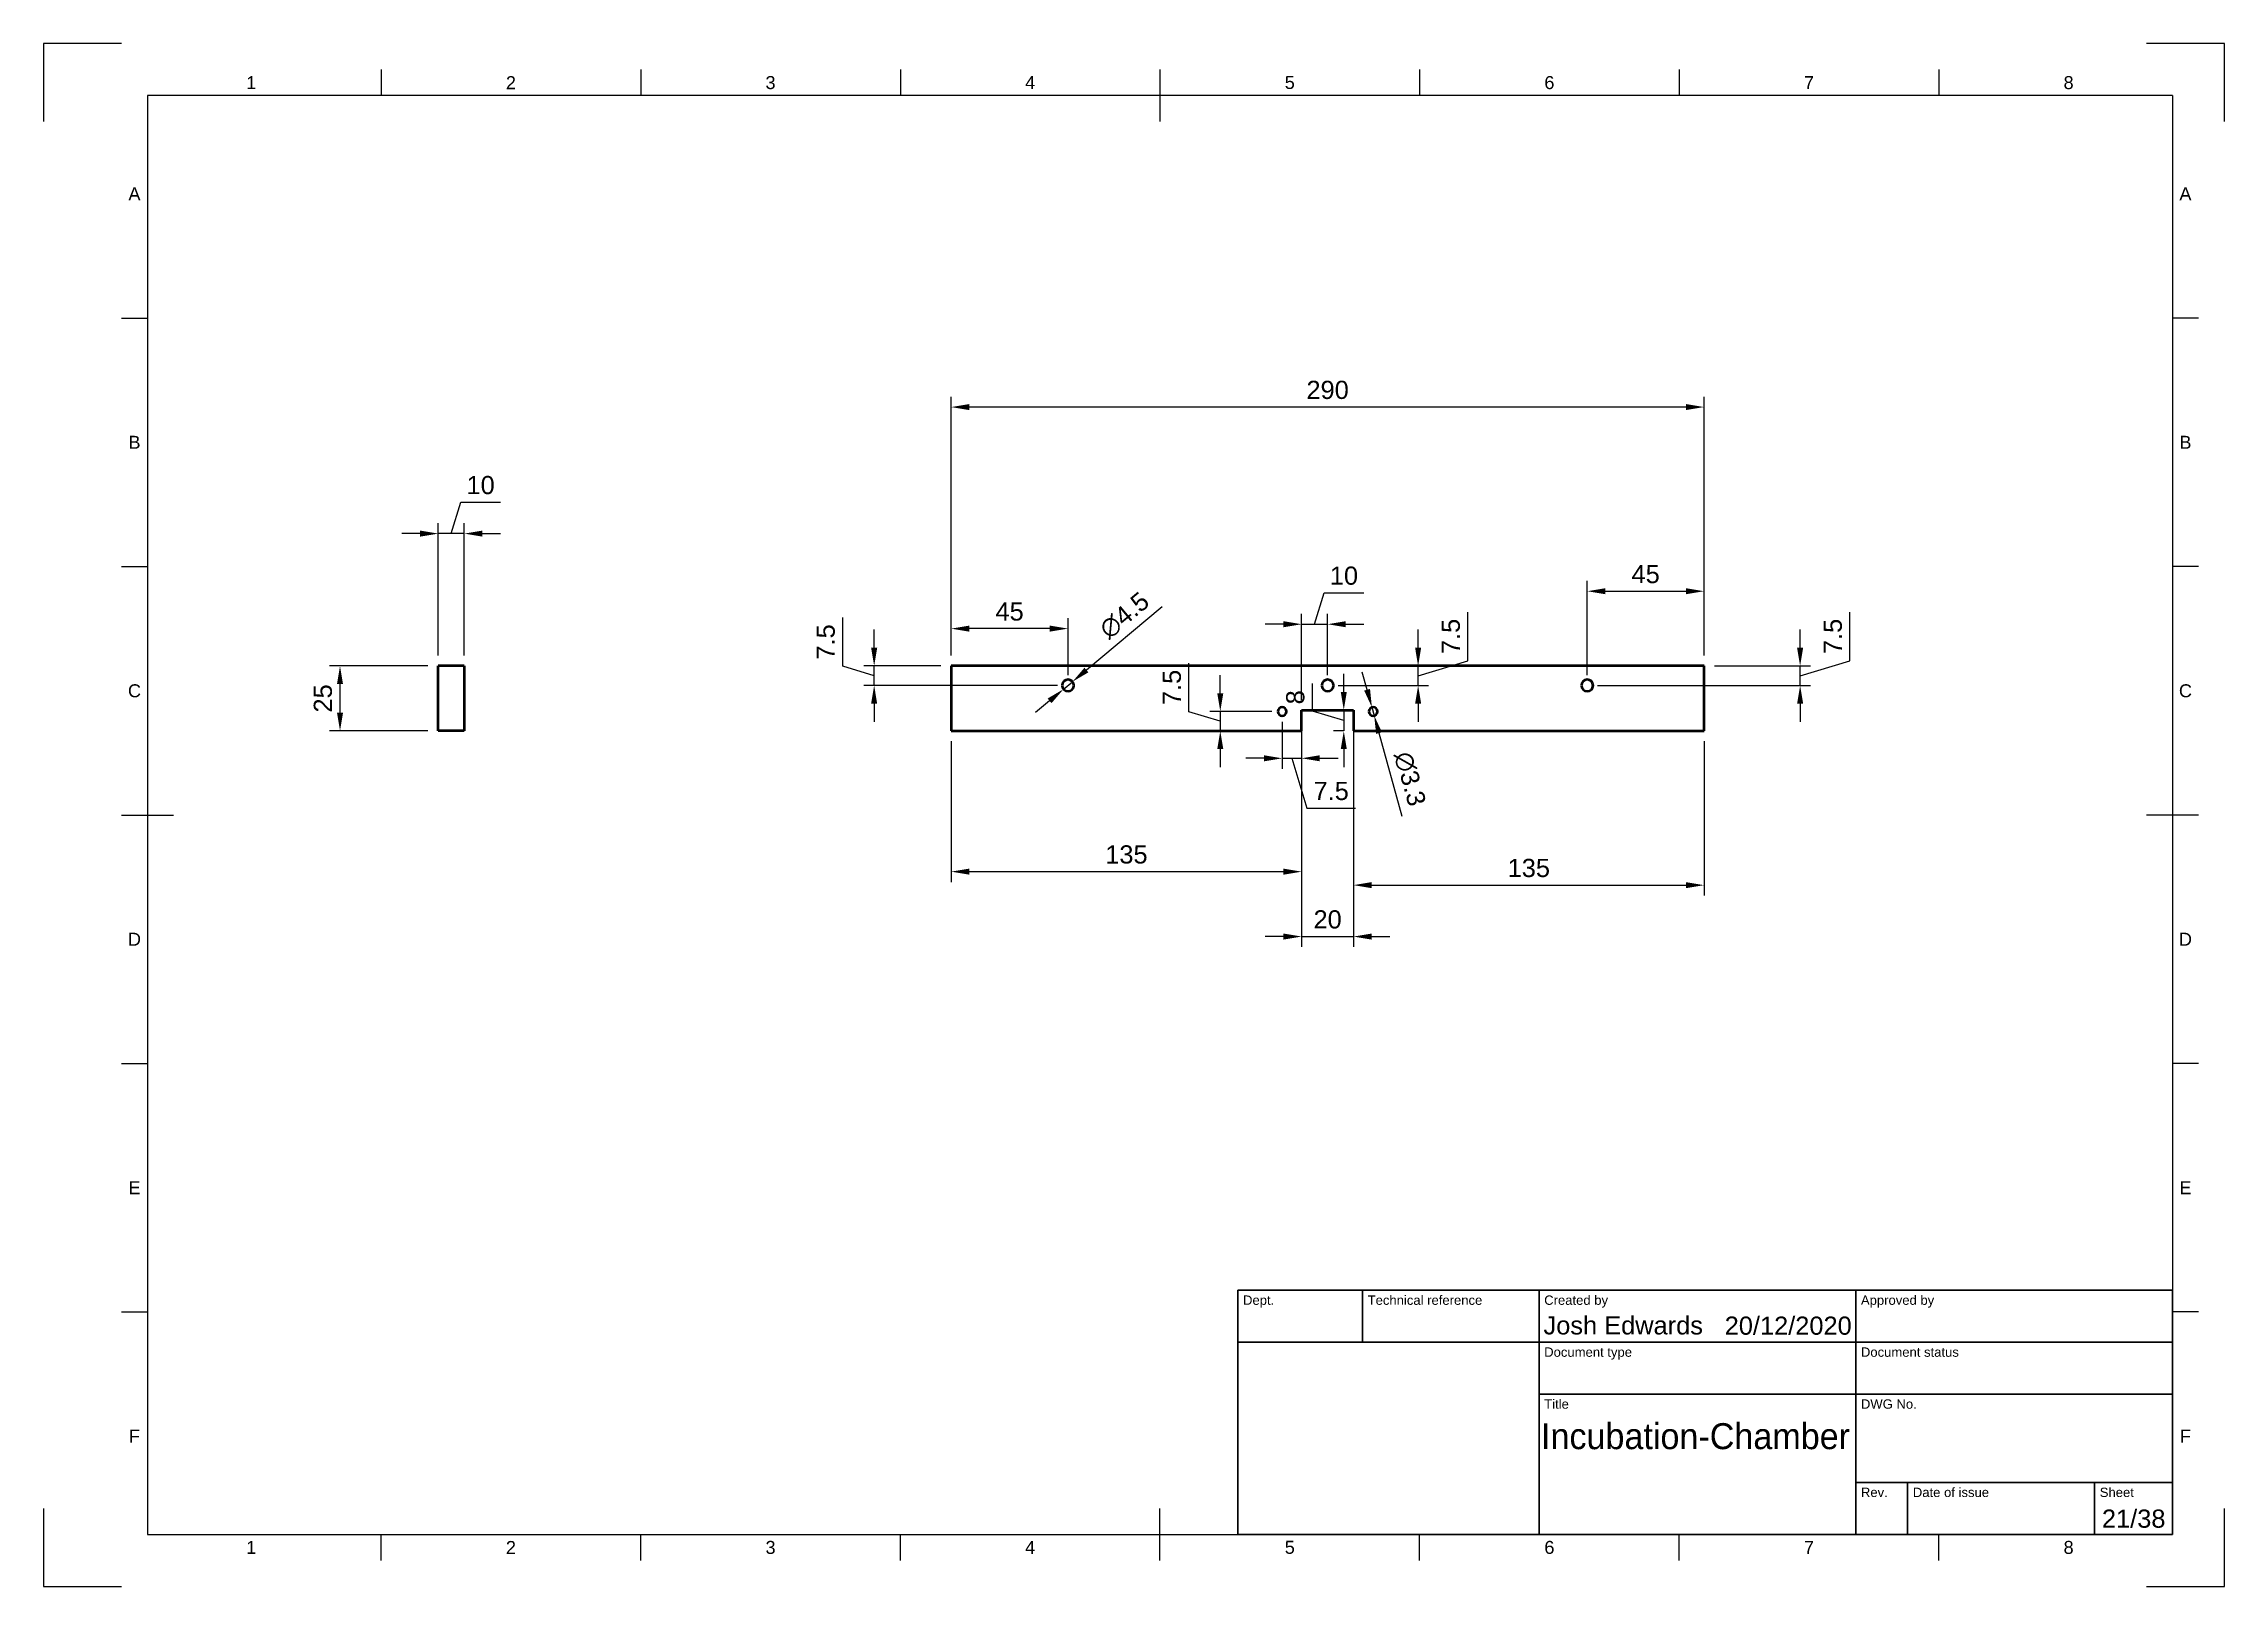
# Model space of a CAD drawing. Header units: millimetres. Extents: x 0 to 420, y 0 to 297.
import ezdxf
from ezdxf.enums import TextEntityAlignment as Align

# ---------------------------------------------------------------- set-up
doc = ezdxf.new("R2010")
doc.units = ezdxf.units.MM
doc.header["$LTSCALE"] = 0.75
for name, color, linetype, lineweight in [('Border', 7, 'Continuous', 25), ('Dimensions', 7, 'Continuous', 25), ('TitleBlock', 7, 'Continuous', 35), ('Visible', 7, 'Continuous', 50)]:
    doc.layers.add(name, color=color, linetype=linetype, lineweight=lineweight)
doc.styles.add('FusionTitle', font='arial.ttf')
doc.styles.get("Standard").update_dxf_attribs({"font": 'arial.ttf'})
doc.dimstyles.new('ISO-25', dxfattribs={"dimtxt": 3.5, "dimasz": 3.5, "dimexe": 2, "dimexo": 2, "dimgap": 1.5, "dimtad": 1, "dimzin": 12, "dimdsep": 46, "dimtxsty": 'Standard', "dimcen": 0, "dimclrd": 256, "dimclre": 256, "dimclrt": 256, "dimazin": 3, "dimtp": 0.1, "dimtm": 0.1, "dimtfac": 0.714, "dimtmove": 1, "dimatfit": 3, "dimfxl": 1, "dimtzin": 12, "dimarcsym": 0})

# ---------------------------------------------------------------- blocks, each defined once
blk = doc.blocks.new('ISO_A3_SHEET')
at = {"layer": 'Border'}
for p, q in [((65, 292), (65, 287)), ((115, 292), (115, 287)), ((165, 292), (165, 287)), ((215, 292), (215, 282)), ((265, 292), (265, 287)), ((315, 292), (315, 287)), ((365, 292), (365, 287)), ((410, 287), (20, 287)), ((20, 287), (20, 10)), ((410, 287), (410, 10)), ((15, 244.16666), (20, 244.16666)), ((415, 244.16666), (410, 244.16666)), ((15, 196.33333), (20, 196.33333)), ((415, 196.33333), (410, 196.33333)), ((15, 148.5), (25, 148.5)), ((415, 148.5), (405, 148.5)), ((15, 100.66667), (20, 100.66667)), ((415, 100.66667), (410, 100.66667)), ((15, 52.83334), (20, 52.83334)), ((415, 52.83334), (410, 52.83334)), ((215, 5), (215, 15)), ((20, 10), (410, 10)), ((65, 5), (65, 10)), ((115, 5), (115, 10)), ((165, 5), (165, 10)), ((265, 5), (265, 10)), ((315, 5), (315, 10)), ((365, 5), (365, 10))]:
    blk.add_line(p, q, dxfattribs=at)
at = {"layer": 'Defpoints'}
for p, q in [((15, 297), (0, 297)), ((0, 297), (0, 282)), ((420, 297), (405, 297)), ((420, 282), (420, 297)), ((0, 15), (0, 0)), ((420, 0), (420, 15)), ((0, 0), (15, 0)), ((405, 0), (420, 0))]:
    blk.add_line(p, q, dxfattribs=at)
at = {"layer": 'Border', "style": 'FusionTitle'}
for s, p in [('1', (40, 289.5)), ('2', (90, 289.5)), ('3', (140, 289.5)), ('4', (190, 289.5)), ('5', (240, 289.5)), ('6', (290, 289.5)), ('7', (340, 289.5)), ('8', (390, 289.5)), ('A', (17.5, 268.08333)), ('A', (412.5, 268.08333)), ('B', (17.5, 220.25)), ('B', (412.5, 220.25)), ('C', (17.5, 172.41667)), ('C', (412.5, 172.41667)), ('D', (17.5, 124.58334)), ('D', (412.5, 124.58334)), ('E', (17.5, 76.75001)), ('E', (412.5, 76.75001)), ('F', (17.5, 28.91668)), ('F', (412.5, 28.91668)), ('1', (40, 7.5)), ('2', (90, 7.5)), ('3', (140, 7.5)), ('4', (190, 7.5)), ('5', (240, 7.5)), ('6', (290, 7.5)), ('7', (340, 7.5)), ('8', (390, 7.5))]:
    blk.add_text(s, height=2.5, dxfattribs=at).set_placement(p, align=Align.MIDDLE)
blk = doc.blocks.new('ISO_TITLEBLOCK')
at = {"layer": 'TitleBlock'}
for p, q in [((0, 47), (-180, 47)), ((-180, 47), (-180, 0)), ((-156, 37), (-156, 47)), ((-122, 0), (-122, 47)), ((-61, 0), (-61, 47)), ((0, 0), (0, 47)), ((-180, 37), (0, 37)), ((-122, 27), (0, 27)), ((-61, 10), (0, 10)), ((-51, 0), (-51, 10)), ((-15, 0), (-15, 10)), ((-180, 0), (0, 0))]:
    blk.add_line(p, q, dxfattribs=at)
at = {"layer": 'TitleBlock', "style": 'FusionTitle'}
for s, p in [('Dept.', (-179, 46)), ('Technical reference', (-155, 46)), ('Created by', (-121, 46)), ('Approved by', (-60, 46)), ('Document type', (-121, 36)), ('Document status', (-60, 36)), ('Title', (-121, 26)), ('DWG No.', (-60, 26)), ('Rev.', (-60, 9)), ('Date of issue', (-50, 9)), ('Sheet', (-14, 9))]:
    blk.add_text(s, height=1.8, dxfattribs=at).set_placement(p, align=Align.TOP_LEFT)
for tag, height, p in [('DEPT', 3.5, (-179, 42)), ('TECHNICAL_REFERENCE', 3.5, (-155, 42)), ('CREATED_BY', 3.5, (-121, 42)), ('APPROVED_BY', 3.5, (-60, 42)), ('DOCUMENT_TYPE', 3.5, (-121, 32)), ('DOCUMENT_STATUS', 3.5, (-60, 32)), ('TITLE_1', 5, (-121, 21.5)), ('TITLE_2', 5, (-121, 14)), ('TITLE_3', 5, (-121, 6.5)), ('DATE_OF_ISSUE', 3.5, (-50, 5))]:
    blk.add_attdef(tag, text='', height=height, dxfattribs=at).set_placement(p, align=Align.TOP_LEFT)
for tag, p in [('CREATED_DATE', (-62, 42)), ('APPROVED_DATE', (-0.99, 42))]:
    blk.add_attdef(tag, text='', height=3.5, dxfattribs=at).set_placement(p, align=Align.TOP_RIGHT)
for tag, height, p in [('DRAWING_NUMBER', 5, (-30.5, 19.75)), ('REV', 3.5, (-56, 4.85)), ('SHEET', 3.5, (-7.5, 4.85))]:
    blk.add_attdef(tag, text='', height=height, dxfattribs=at).set_placement(p, align=Align.TOP_CENTER)
blk = doc.blocks.new('*D22')
at = {"layer": 'Defpoints', "color": 0, "transparency": 16777216}
for p in [(57.085113, 177.193224), (76.017767, 177.193224), (76.017767, 164.693224)]:
    blk.add_point(p, dxfattribs=at)
at = {"layer": 'Dimensions', "lineweight": -2, "transparency": 16777216}
for p, q in [((74.017767, 177.193224), (55.085113, 177.193224)), ((57.085113, 168.193224), (57.085113, 173.693224)), ((74.017767, 164.693224), (55.085113, 164.693224))]:
    blk.add_line(p, q, dxfattribs=at)
at = {"layer": 'Dimensions', "transparency": 16777216}
for points in [[(56.50178, 173.693224), (57.668446, 173.693224), (57.085113, 177.193224)], [(56.50178, 168.193224), (57.668446, 168.193224), (57.085113, 164.693224)]]:
    blk.add_solid(points, dxfattribs=at)
at = {"layer": 'Dimensions', "transparency": 16777216, "insert": (53.798108, 170.943224), "char_height": 3.5, "attachment_point": 5, "rotation": 90}
blk.add_mtext('25', dxfattribs=at)
blk = doc.blocks.new('*D23')
at = {"layer": 'Defpoints', "color": 0, "transparency": 16777216}
for p in [(76.017767, 202.668505), (76.017767, 177.193224), (81.017767, 177.193224)]:
    blk.add_point(p, dxfattribs=at)
at = {"layer": 'Dimensions', "lineweight": -2, "transparency": 16777216}
for p, q in [((78.517767, 202.668505), (80.328869, 208.705511)), ((80.328869, 208.705511), (88.001106, 208.705511)), ((72.517767, 202.668505), (69.017767, 202.668505)), ((76.017767, 179.193224), (76.017767, 204.668505)), ((81.017767, 202.668505), (76.017767, 202.668505)), ((81.017767, 202.668505), (76.017767, 202.668505)), ((81.017767, 179.193224), (81.017767, 204.668505)), ((84.517767, 202.668505), (88.017767, 202.668505))]:
    blk.add_line(p, q, dxfattribs=at)
at = {"layer": 'Dimensions', "transparency": 16777216}
for points in [[(72.517767, 203.251839), (72.517767, 202.085172), (76.017767, 202.668505)], [(84.517767, 203.251839), (84.517767, 202.085172), (81.017767, 202.668505)]]:
    blk.add_solid(points, dxfattribs=at)
at = {"layer": 'Dimensions', "transparency": 16777216, "insert": (84.164988, 211.992516), "char_height": 3.5, "attachment_point": 5}
blk.add_mtext('10', dxfattribs=at)
blk = doc.blocks.new('*D24')
at = {"layer": 'Defpoints', "color": 0, "transparency": 16777216}
for p in [(174.789861, 227.033469), (174.789861, 177.193225), (319.789861, 177.193225)]:
    blk.add_point(p, dxfattribs=at)
at = {"layer": 'Dimensions', "lineweight": -2, "transparency": 16777216}
for p, q in [((174.789861, 179.193225), (174.789861, 229.033469)), ((316.289861, 227.033469), (178.289861, 227.033469)), ((319.789861, 179.193225), (319.789861, 229.033469))]:
    blk.add_line(p, q, dxfattribs=at)
at = {"layer": 'Dimensions', "transparency": 16777216}
for points in [[(178.289861, 227.616802), (178.289861, 226.450135), (174.789861, 227.033469)], [(316.289861, 227.616802), (316.289861, 226.450135), (319.789861, 227.033469)]]:
    blk.add_solid(points, dxfattribs=at)
at = {"layer": 'Dimensions', "transparency": 16777216, "insert": (247.289861, 230.320474), "char_height": 3.5, "attachment_point": 5}
blk.add_mtext('290', dxfattribs=at)
blk = doc.blocks.new('*D25')
at = {"layer": 'Defpoints', "color": 0, "transparency": 16777216}
for p in [(174.789861, 164.693225), (242.289861, 164.693225), (242.289861, 137.595245)]:
    blk.add_point(p, dxfattribs=at)
at = {"layer": 'Dimensions', "lineweight": -2, "transparency": 16777216}
for p, q in [((174.789861, 162.693225), (174.789861, 135.595245)), ((242.289861, 162.693225), (242.289861, 135.595245)), ((178.289861, 137.595245), (238.789861, 137.595245))]:
    blk.add_line(p, q, dxfattribs=at)
at = {"layer": 'Dimensions', "transparency": 16777216}
for points in [[(178.289861, 138.178579), (178.289861, 137.011912), (174.789861, 137.595245)], [(238.789861, 138.178579), (238.789861, 137.011912), (242.289861, 137.595245)]]:
    blk.add_solid(points, dxfattribs=at)
at = {"layer": 'Dimensions', "transparency": 16777216, "insert": (208.539861, 140.883445), "char_height": 3.5, "attachment_point": 5}
blk.add_mtext('135', dxfattribs=at)
blk = doc.blocks.new('*D26')
at = {"layer": 'Defpoints', "color": 0, "transparency": 16777216}
for p in [(252.289861, 164.693225), (319.789861, 164.693225), (319.789861, 134.99474)]:
    blk.add_point(p, dxfattribs=at)
at = {"layer": 'Dimensions', "lineweight": -2, "transparency": 16777216}
for p, q in [((252.289861, 162.693225), (252.289861, 132.99474)), ((319.789861, 162.693225), (319.789861, 132.99474)), ((255.789861, 134.99474), (316.289861, 134.99474))]:
    blk.add_line(p, q, dxfattribs=at)
at = {"layer": 'Dimensions', "transparency": 16777216}
for points in [[(255.789861, 135.578074), (255.789861, 134.411407), (252.289861, 134.99474)], [(316.289861, 135.578074), (316.289861, 134.411407), (319.789861, 134.99474)]]:
    blk.add_solid(points, dxfattribs=at)
at = {"layer": 'Dimensions', "transparency": 16777216, "insert": (286.039861, 138.28294), "char_height": 3.5, "attachment_point": 5}
blk.add_mtext('135', dxfattribs=at)
blk = doc.blocks.new('*D27')
at = {"layer": 'Defpoints', "color": 0, "transparency": 16777216}
for p in [(242.289861, 168.693225), (252.289861, 168.693225), (252.289861, 125.095245)]:
    blk.add_point(p, dxfattribs=at)
at = {"layer": 'Dimensions', "lineweight": -2, "transparency": 16777216}
for p, q in [((242.289861, 166.693225), (242.289861, 123.095245)), ((252.289861, 166.693225), (252.289861, 123.095245)), ((238.789861, 125.095245), (235.289861, 125.095245)), ((242.289861, 125.095245), (252.289861, 125.095245)), ((255.789861, 125.095245), (259.289861, 125.095245))]:
    blk.add_line(p, q, dxfattribs=at)
at = {"layer": 'Dimensions', "transparency": 16777216}
for points in [[(238.789861, 125.678579), (238.789861, 124.511912), (242.289861, 125.095245)], [(255.789861, 125.678579), (255.789861, 124.511912), (252.289861, 125.095245)]]:
    blk.add_solid(points, dxfattribs=at)
at = {"layer": 'Dimensions', "transparency": 16777216, "insert": (247.289861, 128.382251), "char_height": 3.5, "attachment_point": 5}
blk.add_mtext('20', dxfattribs=at)
blk = doc.blocks.new('*D28')
at = {"layer": 'Defpoints', "color": 0, "transparency": 16777216}
for p in [(252.289861, 168.693225), (250.40239, 164.693225), (252.289861, 164.693225)]:
    blk.add_point(p, dxfattribs=at)
at = {"layer": 'Dimensions', "lineweight": -2, "transparency": 16777216}
for p, q in [((244.365385, 168.504327), (244.365385, 173.810602)), ((250.40239, 172.193225), (250.40239, 175.693225)), ((250.40239, 166.693225), (244.365385, 168.504327)), ((250.289861, 168.693225), (248.40239, 168.693225)), ((250.40239, 168.693225), (250.40239, 164.693225)), ((250.40239, 168.693225), (250.40239, 164.693225)), ((250.289861, 164.693225), (248.40239, 164.693225)), ((250.40239, 161.193225), (250.40239, 157.693225))]:
    blk.add_line(p, q, dxfattribs=at)
at = {"layer": 'Dimensions', "transparency": 16777216}
for points in [[(249.819057, 172.193225), (250.985724, 172.193225), (250.40239, 168.693225)], [(249.819057, 161.193225), (250.985724, 161.193225), (250.40239, 164.693225)]]:
    blk.add_solid(points, dxfattribs=at)
at = {"layer": 'Dimensions', "transparency": 16777216, "insert": (241.078379, 171.157465), "char_height": 3.5, "attachment_point": 5, "rotation": 90}
blk.add_mtext('8', dxfattribs=at)
blk = doc.blocks.new('*D29')
at = {"layer": 'Defpoints', "color": 0, "transparency": 16777216}
for p in [(264.721452, 177.193225), (264.721452, 177.193225), (247.289861, 173.443225)]:
    blk.add_point(p, dxfattribs=at)
at = {"layer": 'Dimensions', "lineweight": -2, "transparency": 16777216}
for p, q in [((274.310981, 178.195084), (274.310981, 187.564797)), ((264.721452, 180.693225), (264.721452, 184.193225)), ((264.721452, 175.318225), (274.310981, 178.195084)), ((264.721452, 173.443225), (264.721452, 177.193225)), ((264.721452, 173.443225), (264.721452, 177.193225)), ((249.289861, 173.443225), (266.721452, 173.443225)), ((264.721452, 169.943225), (264.721452, 166.443225))]:
    blk.add_line(p, q, dxfattribs=at)
at = {"layer": 'Dimensions', "transparency": 16777216}
for points in [[(264.138119, 180.693225), (265.304785, 180.693225), (264.721452, 177.193225)], [(264.138119, 169.943225), (265.304785, 169.943225), (264.721452, 173.443225)]]:
    blk.add_solid(points, dxfattribs=at)
at = {"layer": 'Dimensions', "transparency": 16777216, "insert": (271.031138, 182.879941), "char_height": 3.5, "attachment_point": 5, "rotation": 90}
blk.add_mtext('7.5', dxfattribs=at)
blk = doc.blocks.new('*D30')
at = {"layer": 'Defpoints', "color": 0, "transparency": 16777216}
for p in [(247.289861, 185.230155), (247.289861, 173.443225), (242.289861, 168.693225)]:
    blk.add_point(p, dxfattribs=at)
at = {"layer": 'Dimensions', "lineweight": -2, "transparency": 16777216}
for p, q in [((244.789861, 185.230155), (246.600963, 191.267161)), ((246.600963, 191.267161), (254.2732, 191.267161)), ((238.789861, 185.230155), (235.289861, 185.230155)), ((242.289861, 170.693225), (242.289861, 187.230155)), ((242.289861, 185.230155), (247.289861, 185.230155)), ((242.289861, 185.230155), (247.289861, 185.230155)), ((247.289861, 175.443225), (247.289861, 187.230155)), ((250.789861, 185.230155), (254.289861, 185.230155))]:
    blk.add_line(p, q, dxfattribs=at)
at = {"layer": 'Dimensions', "transparency": 16777216}
for points in [[(238.789861, 185.813489), (238.789861, 184.646822), (242.289861, 185.230155)], [(250.789861, 185.813489), (250.789861, 184.646822), (247.289861, 185.230155)]]:
    blk.add_solid(points, dxfattribs=at)
at = {"layer": 'Dimensions', "transparency": 16777216, "insert": (250.437082, 194.554166), "char_height": 3.5, "attachment_point": 5}
blk.add_mtext('10', dxfattribs=at)
blk = doc.blocks.new('*D31')
at = {"layer": 'Defpoints', "color": 0, "transparency": 16777216}
for p in [(238.539861, 168.443225), (242.289861, 164.693225), (242.289861, 159.415253)]:
    blk.add_point(p, dxfattribs=at)
at = {"layer": 'Dimensions', "lineweight": -2, "transparency": 16777216}
for p, q in [((238.539861, 166.443225), (238.539861, 157.415253)), ((242.289861, 162.693225), (242.289861, 157.415253)), ((235.039861, 159.415253), (231.539861, 159.415253)), ((238.539861, 159.415253), (242.289861, 159.415253)), ((238.539861, 159.415253), (242.289861, 159.415253)), ((240.414861, 159.415253), (243.29172, 149.825724)), ((245.789861, 159.415253), (249.289861, 159.415253)), ((243.29172, 149.825724), (252.661434, 149.825724))]:
    blk.add_line(p, q, dxfattribs=at)
at = {"layer": 'Dimensions', "transparency": 16777216}
for points in [[(235.039861, 159.998586), (235.039861, 158.83192), (238.539861, 159.415253)], [(245.789861, 159.998586), (245.789861, 158.83192), (242.289861, 159.415253)]]:
    blk.add_solid(points, dxfattribs=at)
at = {"layer": 'Dimensions', "transparency": 16777216, "insert": (247.976577, 153.105567), "char_height": 3.5, "attachment_point": 5}
blk.add_mtext('7.5', dxfattribs=at)
blk = doc.blocks.new('*D32')
at = {"layer": 'Defpoints', "color": 0, "transparency": 16777216}
for p in [(238.539861, 168.443225), (226.614912, 164.693225), (227.484086, 164.693225)]:
    blk.add_point(p, dxfattribs=at)
at = {"layer": 'Dimensions', "lineweight": -2, "transparency": 16777216}
for p, q in [((220.585068, 168.377178), (220.585068, 177.746892)), ((226.614912, 171.943225), (226.614912, 175.443225)), ((226.614912, 166.568225), (220.585068, 168.377178)), ((236.539861, 168.443225), (224.614912, 168.443225)), ((226.614912, 168.443225), (226.614912, 164.693225)), ((226.614912, 168.443225), (226.614912, 164.693225)), ((225.484086, 164.693225), (224.614912, 164.693225)), ((226.614912, 161.193225), (226.614912, 157.693225))]:
    blk.add_line(p, q, dxfattribs=at)
at = {"layer": 'Dimensions', "transparency": 16777216}
for points in [[(226.031578, 171.943225), (227.198245, 171.943225), (226.614912, 168.443225)], [(226.031578, 161.193225), (227.198245, 161.193225), (226.614912, 164.693225)]]:
    blk.add_solid(points, dxfattribs=at)
at = {"layer": 'Dimensions', "transparency": 16777216, "insert": (217.305225, 173.062035), "char_height": 3.5, "attachment_point": 5, "rotation": 90}
blk.add_mtext('7.5', dxfattribs=at)
blk = doc.blocks.new('*D33')
at = {"layer": 'Defpoints', "color": 0, "transparency": 16777216}
for p in [(159.956027, 177.193225), (174.789861, 177.193225), (197.289861, 173.443225)]:
    blk.add_point(p, dxfattribs=at)
at = {"layer": 'Dimensions', "lineweight": -2, "transparency": 16777216}
for p, q in [((153.926184, 177.127178), (153.926184, 186.496892)), ((159.956027, 180.693225), (159.956027, 184.193225)), ((159.956027, 175.318225), (153.926184, 177.127178)), ((172.789861, 177.193225), (157.956027, 177.193225)), ((159.956027, 173.443225), (159.956027, 177.193225)), ((159.956027, 173.443225), (159.956027, 177.193225)), ((195.289861, 173.443225), (157.956027, 173.443225)), ((159.956027, 169.943225), (159.956027, 166.443225))]:
    blk.add_line(p, q, dxfattribs=at)
at = {"layer": 'Dimensions', "transparency": 16777216}
for points in [[(159.372694, 180.693225), (160.539361, 180.693225), (159.956027, 177.193225)], [(159.372694, 169.943225), (160.539361, 169.943225), (159.956027, 173.443225)]]:
    blk.add_solid(points, dxfattribs=at)
at = {"layer": 'Dimensions', "transparency": 16777216, "insert": (150.646341, 181.812035), "char_height": 3.5, "attachment_point": 5, "rotation": 90}
blk.add_mtext('7.5', dxfattribs=at)
blk = doc.blocks.new('*D34')
at = {"layer": 'Defpoints', "color": 0, "transparency": 16777216}
for p in [(174.789861, 184.380437), (174.789861, 177.193225), (197.289861, 173.443225)]:
    blk.add_point(p, dxfattribs=at)
at = {"layer": 'Dimensions', "lineweight": -2, "transparency": 16777216}
for p, q in [((174.789861, 179.193225), (174.789861, 186.380437)), ((197.289861, 175.443225), (197.289861, 186.380437)), ((193.789861, 184.380437), (178.289861, 184.380437))]:
    blk.add_line(p, q, dxfattribs=at)
at = {"layer": 'Dimensions', "transparency": 16777216}
for points in [[(178.289861, 184.96377), (178.289861, 183.797103), (174.789861, 184.380437)], [(193.789861, 184.96377), (193.789861, 183.797103), (197.289861, 184.380437)]]:
    blk.add_solid(points, dxfattribs=at)
at = {"layer": 'Dimensions', "transparency": 16777216, "insert": (186.039861, 187.66028), "char_height": 3.5, "attachment_point": 5}
blk.add_mtext('45', dxfattribs=at)
blk = doc.blocks.new('*D35')
at = {"layer": 'Defpoints', "color": 0, "transparency": 16777216}
for p in [(319.789861, 191.580615), (319.789861, 177.193225), (297.289861, 173.443225)]:
    blk.add_point(p, dxfattribs=at)
at = {"layer": 'Dimensions', "lineweight": -2, "transparency": 16777216}
for p, q in [((297.289861, 175.443225), (297.289861, 193.580615)), ((319.789861, 179.193225), (319.789861, 193.580615)), ((300.789861, 191.580615), (316.289861, 191.580615))]:
    blk.add_line(p, q, dxfattribs=at)
at = {"layer": 'Dimensions', "transparency": 16777216}
for points in [[(300.789861, 192.163948), (300.789861, 190.997281), (297.289861, 191.580615)], [(316.289861, 192.163948), (316.289861, 190.997281), (319.789861, 191.580615)]]:
    blk.add_solid(points, dxfattribs=at)
at = {"layer": 'Dimensions', "transparency": 16777216, "insert": (308.539861, 194.860458), "char_height": 3.5, "attachment_point": 5}
blk.add_mtext('45', dxfattribs=at)
blk = doc.blocks.new('*D36')
at = {"layer": 'Defpoints', "color": 0, "transparency": 16777216}
for p in [(319.789861, 177.193225), (338.290716, 177.193225), (297.289861, 173.443225)]:
    blk.add_point(p, dxfattribs=at)
at = {"layer": 'Dimensions', "lineweight": -2, "transparency": 16777216}
for p, q in [((347.880246, 178.195084), (347.880246, 187.564797)), ((338.290716, 180.693225), (338.290716, 184.193225)), ((321.789861, 177.193225), (340.290716, 177.193225)), ((338.290716, 175.318225), (347.880246, 178.195084)), ((338.290716, 173.443225), (338.290716, 177.193225)), ((338.290716, 173.443225), (338.290716, 177.193225)), ((299.289861, 173.443225), (340.290716, 173.443225)), ((338.290716, 169.943225), (338.290716, 166.443225))]:
    blk.add_line(p, q, dxfattribs=at)
at = {"layer": 'Dimensions', "transparency": 16777216}
for points in [[(337.707383, 180.693225), (338.87405, 180.693225), (338.290716, 177.193225)], [(337.707383, 169.943225), (338.87405, 169.943225), (338.290716, 173.443225)]]:
    blk.add_solid(points, dxfattribs=at)
at = {"layer": 'Dimensions', "transparency": 16777216, "insert": (344.600403, 182.879941), "char_height": 3.5, "attachment_point": 5, "rotation": 90}
blk.add_mtext('7.5', dxfattribs=at)
blk = doc.blocks.new('*D37')
at = {"layer": 'Defpoints', "color": 0, "transparency": 16777216}
for p in [(196.426113, 172.722417), (198.15361, 174.164033)]:
    blk.add_point(p, dxfattribs=at)
at = {"layer": 'Dimensions', "lineweight": -2, "transparency": 16777216}
for p, q in [((215.396175, 188.553156), (200.840826, 176.406547)), ((196.426113, 172.722417), (198.15361, 174.164033)), ((193.738897, 170.479904), (191.05168, 168.23739))]:
    blk.add_line(p, q, dxfattribs=at)
at = {"layer": 'Dimensions', "transparency": 16777216}
for points in [[(200.467074, 176.854416), (201.214578, 175.958677), (198.15361, 174.164033)], [(193.365144, 170.927773), (194.112649, 170.032034), (196.426113, 172.722417)]]:
    blk.add_solid(points, dxfattribs=at)
at = {"layer": 'Dimensions', "transparency": 16777216, "insert": (208.157656, 186.921222), "char_height": 3.5, "attachment_point": 5, "rotation": 39.84539077}
blk.add_mtext('∅4.5', dxfattribs=at)
blk = doc.blocks.new('*D38')
at = {"layer": 'Defpoints', "color": 0, "transparency": 16777216}
for p in [(255.820606, 169.238557), (256.259117, 167.647894)]:
    blk.add_point(p, dxfattribs=at)
at = {"layer": 'Dimensions', "lineweight": -2, "transparency": 16777216}
for p, q in [((254.890433, 172.61269), (253.96026, 175.986824)), ((255.820606, 169.238557), (256.259117, 167.647894)), ((261.622252, 148.193524), (257.18929, 164.27376))]:
    blk.add_line(p, q, dxfattribs=at)
at = {"layer": 'Dimensions', "transparency": 16777216}
for points in [[(255.452788, 172.767719), (254.328077, 172.457661), (255.820606, 169.238557)], [(257.751645, 164.428789), (256.626934, 164.118731), (256.259117, 167.647894)]]:
    blk.add_solid(points, dxfattribs=at)
at = {"layer": 'Dimensions', "transparency": 16777216, "insert": (263.134022, 155.446157), "char_height": 3.5, "attachment_point": 5, "rotation": 285.41235656}
blk.add_mtext('∅3.3', dxfattribs=at)

msp = doc.modelspace()

# ---------------------------------------------------------------- linework, layer by layer
at = {"layer": 'Visible', "extrusion": (0, 1, 0)}
for p, q in [((81.017767, 177.193224, 72.5), (76.017767, 177.193224, 72.5)), ((76.017767, 164.693224, 72.5), (76.017767, 177.193224, 72.5)), ((81.017767, 177.193224, 72.5), (81.017767, 164.693224, 72.5)), ((174.789861, 177.193225, 2.5), (174.789861, 164.693225, 2.5)), ((319.789861, 177.193225, 2.5), (174.789861, 177.193225, 2.5)), ((319.789861, 164.693225, 2.5), (319.789861, 177.193225, 2.5)), ((242.289861, 168.693225, 2.5), (252.289861, 168.693225, 2.5)), ((242.289861, 164.693225, 2.5), (242.289861, 168.693225, 2.5)), ((252.289861, 168.693225, 2.5), (252.289861, 164.693225, 2.5)), ((81.017767, 164.693224, 72.5), (76.017767, 164.693224, 72.5)), ((174.789861, 164.693225, 2.5), (242.289861, 164.693225, 2.5)), ((252.289861, 164.693225, 2.5), (319.789861, 164.693225, 2.5))]:
    msp.add_line(p, q, dxfattribs=at)
at = {"layer": 'Visible', "extrusion": (2.963e-13, 2.2e-15, -1)}
for centre, radius in [((-197.289861, 173.443225, -2.5), 1.125), ((-247.289861, 173.443225, -2.5), 1.125), ((-297.289861, 173.443225, -2.5), 1.125), ((-238.539861, 168.443225, -2.5), 0.825), ((-256.039861, 168.443225, -2.5), 0.825)]:
    msp.add_circle(centre, radius, dxfattribs=at)

# ---------------------------------------------------------------- block references
at = {"layer": 'Border'}
msp.add_blockref('ISO_A3_SHEET', (0, 0), dxfattribs=at)
at = {"layer": 'TitleBlock'}
ref = msp.add_blockref('ISO_TITLEBLOCK', (410, 10), dxfattribs=at)
ref.add_attrib('CREATED_DATE_001', '20/12/2020', (323.762619, 48.440314), dxfattribs={"height": 3.5, "style": 'FusionTitle'})
ref.add_attrib('SHEET_001', '21/38', (396.417974, 11.290314), dxfattribs={"height": 3.5, "style": 'FusionTitle'})
ref.add_attrib('TITLE_1_001', 'Incubation-Chamber', (288.387328, 26.414734), dxfattribs={"height": 5, "style": 'FusionTitle', "width": 0.9405})
ref.add_attrib('CREATED_BY_001', 'Josh Edwards', (288.86869, 48.5), dxfattribs={"height": 3.5, "style": 'FusionTitle'})

# ---------------------------------------------------------------- dimensions: what is measured, and where the dimension line sits
at = {"layer": 'Dimensions'}
for p1, p2, distance, picture, middle in [((319.789861, 177.193225), (174.789861, 177.193225), -49.840244, '*D24', (247.289861, 230.320474)), ((81.017767, 177.193224), (76.017767, 177.193224), -25.475281, '*D23', (81.828869, 211.992516)), ((76.017767, 164.693224), (76.017767, 177.193224), 18.932654, '*D22', (53.798108, 170.943224)), ((252.289861, 168.693225), (252.289861, 164.693225), -1.887471, '*D28', (241.078379, 170.004327)), ((242.289861, 168.693225), (252.289861, 168.693225), -43.59798, '*D27', (247.289861, 128.382251)), ((174.789861, 164.693225), (242.289861, 164.693225), -27.09798, '*D25', (208.539861, 140.883445)), ((252.289861, 164.693225), (319.789861, 164.693225), -29.698485, '*D26', (286.039861, 138.28294))]:
    dim = msp.add_aligned_dim(p1=p1, p2=p2, distance=distance, dimstyle='ISO-25', override={"dimlfac": 2, "dimclrd": 256, "dimclre": 256}, dxfattribs=at)
    dim.commit()
    dim.dimension.update_dxf_attribs({"geometry": picture, "text_midpoint": middle})
for base, p1, p2, angle, picture, middle in [((247.289861, 185.230155), (242.289861, 168.693225), (247.289861, 173.443225), 180, '*D30', (248.100963, 194.554166)), ((319.789861, 191.580615), (297.289861, 173.443225), (319.789861, 177.193225), 180, '*D35', (308.539861, 194.860458)), ((159.956027, 177.193225), (197.289861, 173.443225), (174.789861, 177.193225), 270, '*D33', (150.646341, 178.627178)), ((264.721452, 177.193225), (247.289861, 173.443225), (264.721452, 177.193225), 270, '*D29', (271.031138, 179.695084)), ((338.290716, 177.193225), (297.289861, 173.443225), (319.789861, 177.193225), 270, '*D36', (344.600403, 179.695084)), ((226.614912, 164.693225), (238.539861, 168.443225), (227.484086, 164.693225), 90, '*D32', (217.305225, 169.877178)), ((242.289861, 159.415253), (238.539861, 168.443225), (242.289861, 164.693225), 180, '*D31', (244.79172, 153.105567))]:
    dim = msp.add_linear_dim(base=base, p1=p1, p2=p2, angle=angle, dimstyle='ISO-25', override={"dimlfac": 2, "dimclrd": 256, "dimclre": 256}, dxfattribs=at)
    dim.commit()
    dim.dimension.update_dxf_attribs({"geometry": picture, "text_midpoint": middle})
dim = msp.add_linear_dim(base=(174.789861, 184.380437), p1=(197.289861, 173.443225), p2=(174.789861, 177.193225), dimstyle='ISO-25', override={"dimlfac": 2, "dimclrd": 256, "dimclre": 256}, dxfattribs=at)
dim.commit()
dim.dimension.update_dxf_attribs({"geometry": '*D34', "text_midpoint": (186.039861, 187.66028)})
dim = msp.add_diameter_dim_2p(p1=(196.426113, 172.722417), p2=(198.15361, 174.164033), dimstyle='ISO-25', override={"dimlfac": 2, "dimclrd": 256, "dimclre": 256}, dxfattribs=at)
dim.commit()
dim.dimension.update_dxf_attribs({"geometry": '*D37', "text_midpoint": (210.326417, 184.322384), "dimtype": 163})
dim = msp.add_diameter_dim_2p(p1=(255.820606, 169.238557), p2=(256.259117, 167.647894), dimstyle='ISO-25', override={"dimlfac": 2, "dimclrd": 256, "dimclre": 256}, dxfattribs=at)
dim.commit()
dim.dimension.update_dxf_attribs({"geometry": '*D38', "text_midpoint": (263.134022, 155.446157)})

doc.saveas('drawing.dxf')
